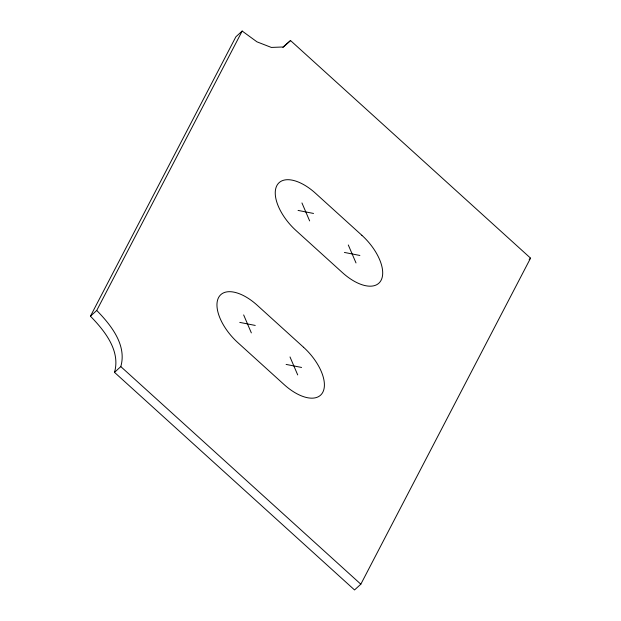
<?xml version="1.0" encoding="UTF-8"?>
<svg xmlns="http://www.w3.org/2000/svg" width="621" height="621" viewBox="0 0 621 621"><rect width="100%" height="100%" fill="white"/><g stroke="black" fill="none" stroke-linecap="round" stroke-linejoin="round"><path stroke-width="0.93" d="M114.505 372.359C120.73 350.725 104.623 330.745 90.441 316.198L235.879 36.802L242.174 31.05L256.962 41.84L271.338 47.429L283.129 46.979L290.535 40.551L530.559 258.142L360.832 584.198L354.537 589.95L114.505 372.359L120.8 366.6C127.026 344.965 110.918 324.993 96.736 310.446L242.174 31.05M290.535 40.551L282.897 47.475M90.441 316.198L96.736 310.446M529.162 259.423L530.559 258.142M298.057 210.41L313.535 213.453M344.414 252.436L359.885 255.472M239.768 322.392L255.239 325.435M286.118 364.418L301.596 367.453M120.8 366.6L360.832 584.198M348.296 244.969L356.004 262.939M301.946 202.943L309.646 220.913M290.007 356.951L297.707 374.921M243.649 314.925L251.35 332.895M361.864 235.289L315.515 193.271A39.597 20.097 47.6 0 0 276.826 185.671A39.597 20.097 47.6 0 0 296.077 230.593L342.435 272.619A39.597 20.097 47.6 0 0 381.123 280.218A39.597 20.097 47.6 0 0 361.864 235.289M303.568 347.271L257.218 305.253A39.597 20.097 47.6 0 0 218.53 297.653A39.597 20.097 47.6 0 0 237.789 342.575L284.139 384.601A39.597 20.097 47.6 0 0 322.827 392.2A39.597 20.097 47.6 0 0 303.568 347.271"/></g></svg>
